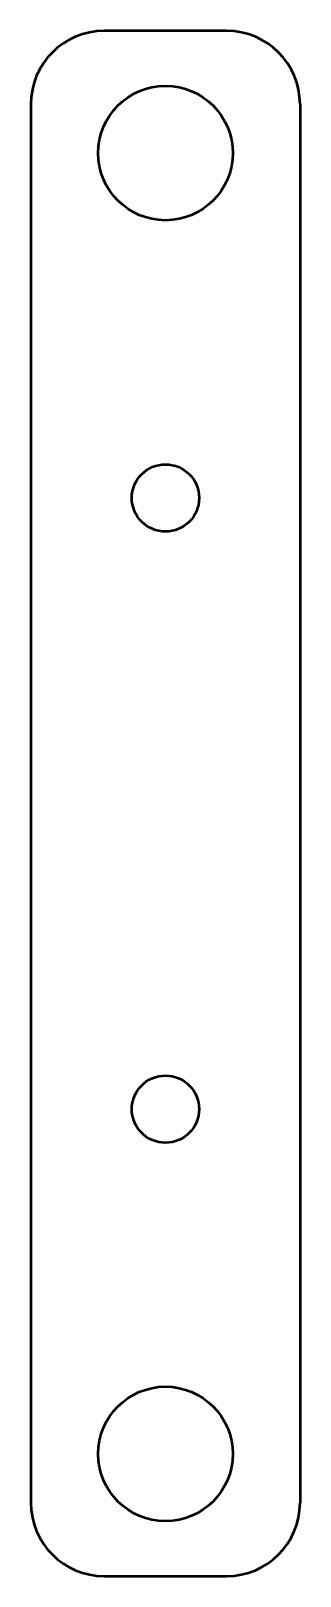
# Model space of a CAD drawing. Header units: millimetres. Extents: x 1 to 23, y 1 to 128.
import ezdxf

# ---------------------------------------------------------------- set-up
doc = ezdxf.new("R2010")
doc.units = ezdxf.units.MM
doc.layers.add('IV_INTERIOR_PROFILES', color=7, linetype='Continuous', lineweight=50)
doc.layers.add('IV_OUTER_PROFILE', color=7, linetype='Continuous', lineweight=50)

msp = doc.modelspace()

# ---------------------------------------------------------------- linework, layer by layer
at = {"layer": 'IV_INTERIOR_PROFILES'}
for centre, radius in [((12.24, 117.65), 5.5), ((12.24, 89.44), 2.75), ((12.24, 39.44), 2.75), ((12.24, 11.24), 5.5)]:
    msp.add_circle(centre, radius, dxfattribs=at)
at = {"layer": 'IV_OUTER_PROFILE'}
for p, q in [((17.24, 127.65), (7.24, 127.65)), ((1.24, 121.65), (1.24, 7.24)), ((23.24, 121.65), (23.24, 7.24)), ((7.24, 1.24), (17.24, 1.24))]:
    msp.add_line(p, q, dxfattribs=at)
for centre, start, end in [((7.24, 121.65), 90, 180), ((17.24, 121.65), 0, 90), ((7.24, 7.24), 180, 270), ((17.24, 7.24), 270, 0)]:
    msp.add_arc(centre, 6, start, end, dxfattribs=at)

doc.saveas('drawing.dxf')
